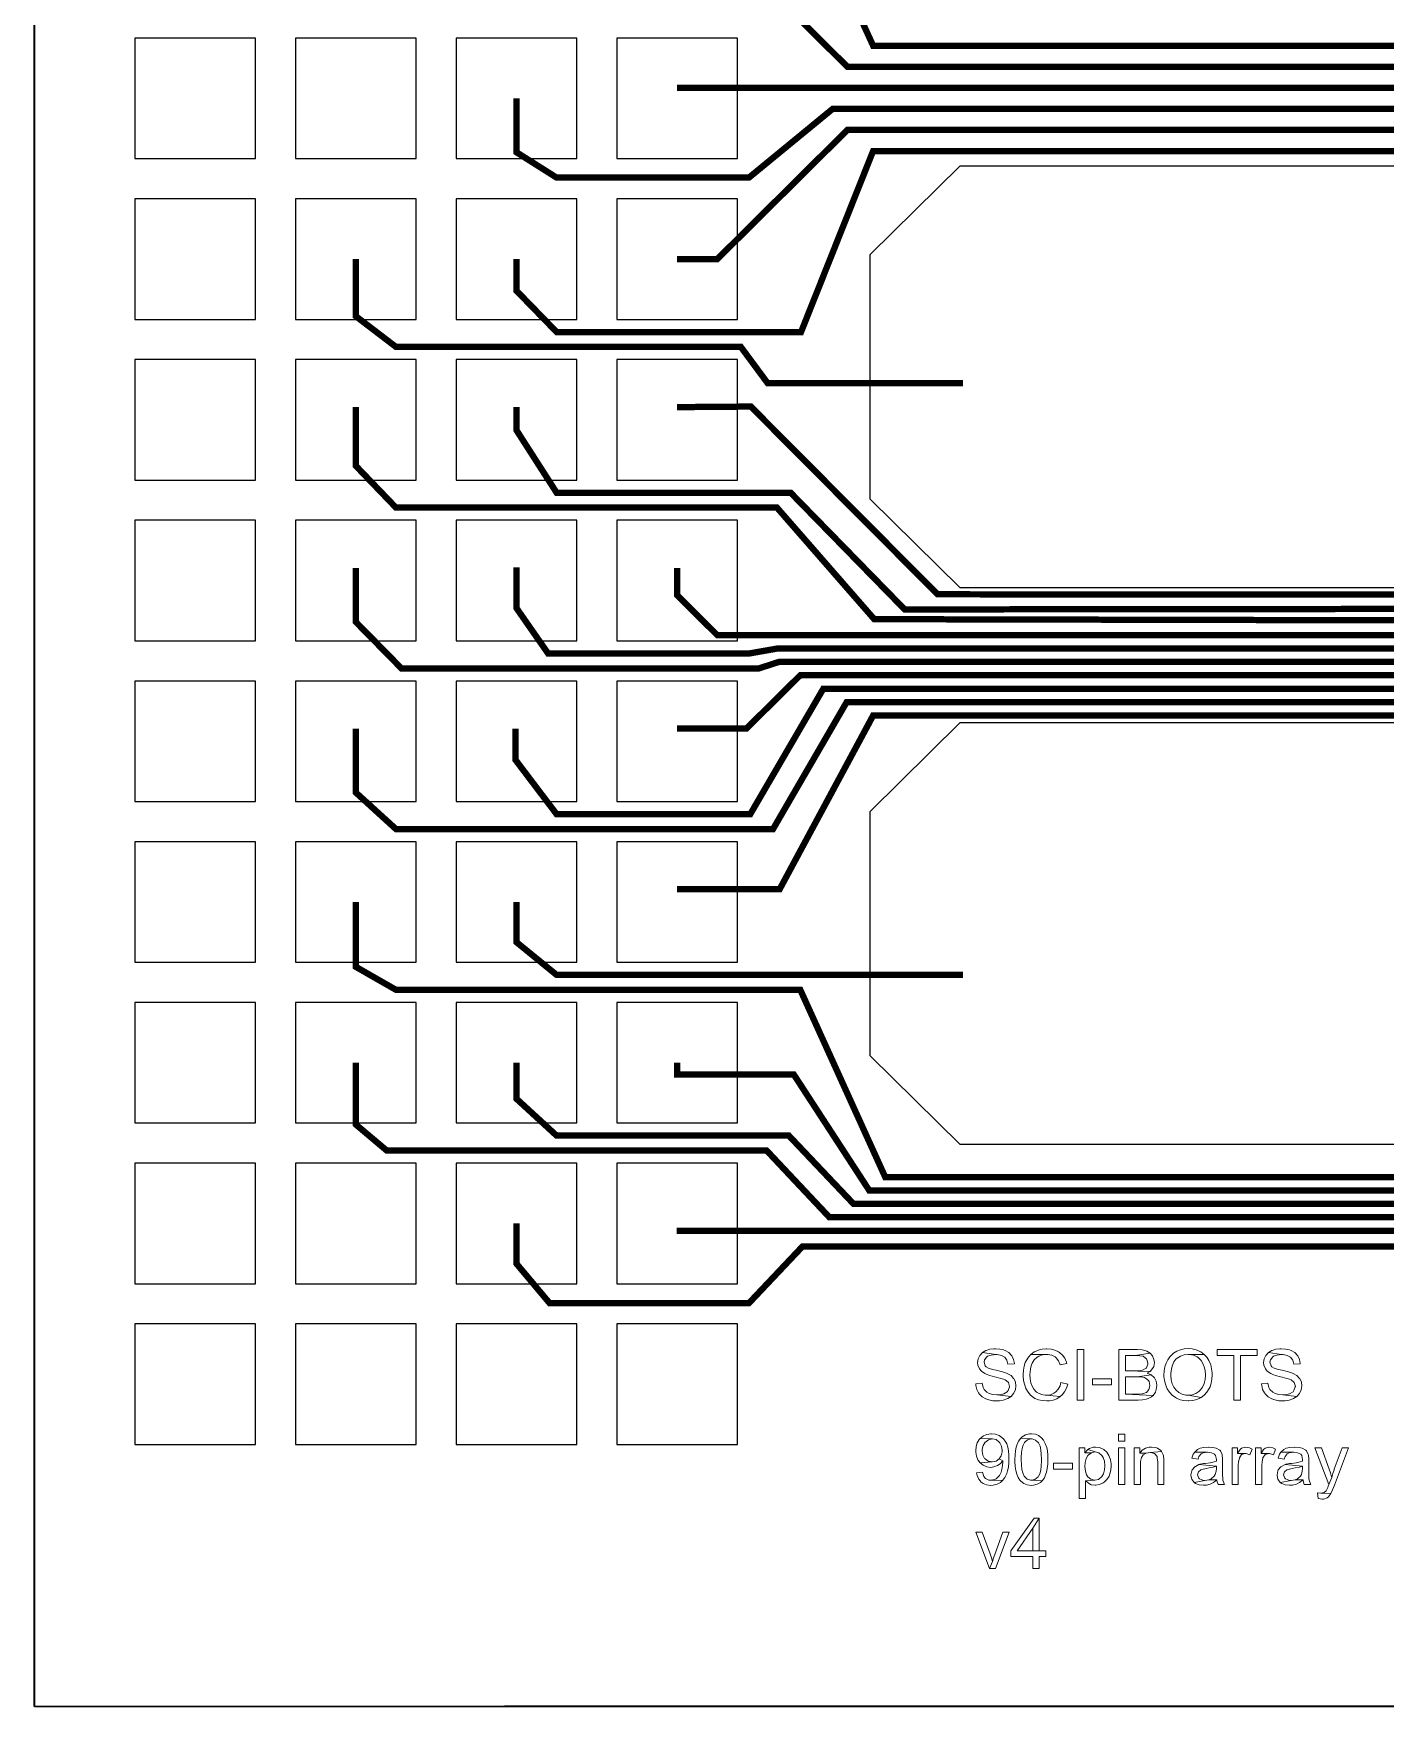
# Model space of a CAD drawing. Extents: x 190.8 to 267.1, y 124 to 174.8.
# Drawn here: x 190.84 to 212.21, y 123.95 to 150.41 of the extents above; entities that cross this region are included whole.
import ezdxf

# ---------------------------------------------------------------- set-up
doc = ezdxf.new("R2010")
doc.units = 0
doc.header["$MEASUREMENT"] = 0

msp = doc.modelspace()

# ---------------------------------------------------------------- linework, layer by layer
for points, const_width in [([(190.855, 174.781), (190.855, 123.966)], 0.03), ([(224.229, 152.575), (224.129, 152.575), (224.058, 152.504), (224.058, 151.844), (222.444, 150.213), (204.113, 150.213), (202.805, 153.073), (199.11, 153.073), (198.475, 152.421), (198.475, 151.921)], 0.1), ([(225.58, 151.618), (224.37, 151.618), (222.658, 149.88), (203.706, 149.88), (201.65, 151.921), (201.015, 151.921)], 0.1), ([(224.57, 149.393), (224.47, 149.393), (224.391, 149.47), (224.313, 149.547), (201.015, 149.547)], 0.1), ([(224.42, 148.281), (224.284, 148.281), (223.339, 149.214), (203.473, 149.214), (202.15, 148.128), (199.11, 148.128), (198.475, 148.529), (198.475, 149.381)], 0.1), ([(225.572, 147.131), (224.355, 147.131), (222.58, 148.881), (203.706, 148.881), (201.65, 146.841), (201.015, 146.841)], 0.1), ([(224.42, 146.181), (224.129, 146.181), (224.058, 146.317), (224.058, 146.937), (222.466, 148.548), (204.113, 148.548), (202.974, 145.688), (199.11, 145.688), (198.475, 146.341), (198.475, 146.841)], 0.1), ([(205.535, 144.881), (202.445, 144.881), (202.022, 145.453), (196.57, 145.453), (195.935, 145.938), (195.935, 146.841)], 0.1), ([(223.33, 144.981), (223.33, 142.146), (222.517, 141.322), (204.612, 141.304), (202.81, 143.148), (199.11, 143.148), (198.475, 144.137), (198.475, 144.501)], 0.1), ([(221.455, 144.981), (221.455, 141.534), (205.132, 141.543), (202.18, 144.51), (201.015, 144.501)], 0.1), ([(224.148, 143.78), (224.048, 143.78), (223.729, 143.46), (223.729, 142.127), (222.718, 141.11), (204.131, 141.15), (202.593, 142.913), (196.57, 142.913), (195.935, 143.574), (195.935, 144.501)], 0.1), ([(224.158, 143.534), (224.058, 143.534), (223.953, 143.428), (223.953, 141.974), (222.86, 140.898), (201.65, 140.898), (201.015, 141.53), (201.015, 141.961)], 0.1), ([(225.58, 142.831), (224.37, 142.831), (224.263, 142.724), (224.263, 141.974), (222.965, 140.686), (202.598, 140.686), (202.155, 140.608), (198.975, 140.608), (198.475, 141.326), (198.475, 141.971)], 0.1), ([(224.384, 141.681), (224.284, 141.681), (223.065, 140.475), (202.626, 140.475), (202.31, 140.373), (196.656, 140.373), (195.935, 141.107), (195.935, 141.961)], 0.1), ([(225.572, 140.581), (224.355, 140.581), (224.035, 140.263), (202.961, 140.263), (202.11, 139.421), (201.015, 139.421)], 0.1), ([(224.419, 139.481), (224.319, 139.481), (223.717, 140.051), (203.326, 140.051), (202.171, 138.068), (199.11, 138.068), (198.46, 138.926), (198.46, 139.421)], 0.1), ([(225.572, 138.331), (224.355, 138.331), (222.86, 139.839), (203.695, 139.839), (202.531, 137.833), (196.57, 137.833), (195.935, 138.411), (195.935, 139.421)], 0.1), ([(224.244, 137.386), (224.144, 137.386), (223.976, 137.554), (223.976, 138.091), (222.447, 139.627), (204.113, 139.627), (202.635, 136.881), (201.015, 136.881)], 0.1), ([(221.455, 136.181), (221.455, 132.334), (204.304, 132.334), (202.962, 135.293), (196.57, 135.293), (195.935, 135.656), (195.935, 136.681)], 0.1), ([(198.475, 136.681), (198.475, 136.046), (199.11, 135.528), (205.535, 135.528)], 0.1), ([(223.345, 135.881), (223.345, 132.946), (222.532, 132.122), (204.052, 132.122), (202.858, 133.956), (201.015, 133.956), (201.015, 134.141)], 0.1), ([(224.26, 134.62), (224.063, 134.62), (223.744, 134.3), (223.744, 132.927), (222.733, 131.91), (203.803, 131.91), (202.781, 132.988), (199.11, 132.988), (198.475, 133.571), (198.475, 134.141)], 0.1), ([(224.365, 134.334), (224.033, 134.334), (223.928, 134.228), (223.928, 132.814), (222.835, 131.698), (203.422, 131.698), (202.43, 132.753), (196.424, 132.753), (195.935, 133.165), (195.935, 134.141)], 0.1), ([(225.572, 133.63), (224.265, 133.63), (224.158, 133.524), (224.158, 132.734), (222.94, 131.486), (201.007, 131.486)], 0.1), ([(227.692, 133.316), (225.05, 131.236), (202.996, 131.236), (202.15, 130.341), (198.999, 130.341), (198.475, 130.965), (198.475, 131.6)], 0.1), ([(190.855, 123.966), (267.055, 123.981)], 0.03)]:
    msp.add_lwpolyline(points, dxfattribs=dict(const_width=const_width))
for points in [[(192.442, 148.428), (194.347, 148.428), (194.347, 150.333), (192.442, 150.333)], [(194.982, 148.428), (196.887, 148.428), (196.887, 150.333), (194.982, 150.333)], [(197.522, 148.428), (199.427, 148.428), (199.427, 150.333), (197.522, 150.333)], [(200.062, 148.428), (201.967, 148.428), (201.967, 150.333), (200.062, 150.333)], [(220.49, 143.811), (220.49, 141.646), (205.49, 141.646), (204.068, 143.048), (204.068, 146.913), (205.49, 148.316), (220.49, 148.316), (220.49, 146.151), (217.725, 146.151), (217.725, 143.811)], [(192.442, 145.888), (194.347, 145.888), (194.347, 147.793), (192.442, 147.793)], [(194.982, 145.888), (196.887, 145.888), (196.887, 147.793), (194.982, 147.793)], [(197.522, 145.888), (199.427, 145.888), (199.427, 147.793), (197.522, 147.793)], [(200.062, 145.888), (201.967, 145.888), (201.967, 147.793), (200.062, 147.793)], [(192.442, 143.348), (194.347, 143.348), (194.347, 145.253), (192.442, 145.253)], [(194.982, 143.348), (196.887, 143.348), (196.887, 145.253), (194.982, 145.253)], [(197.522, 143.348), (199.427, 143.348), (199.427, 145.253), (197.522, 145.253)], [(200.062, 143.348), (201.967, 143.348), (201.967, 145.253), (200.062, 145.253)], [(192.442, 140.808), (194.347, 140.808), (194.347, 142.713), (192.442, 142.713)], [(194.982, 140.808), (196.887, 140.808), (196.887, 142.713), (194.982, 142.713)], [(197.522, 140.808), (199.427, 140.808), (199.427, 142.713), (197.522, 142.713)], [(200.062, 140.808), (201.967, 140.808), (201.967, 142.713), (200.062, 142.713)], [(192.442, 138.268), (194.347, 138.268), (194.347, 140.173), (192.442, 140.173)], [(194.982, 138.268), (196.887, 138.268), (196.887, 140.173), (194.982, 140.173)], [(197.522, 138.268), (199.427, 138.268), (199.427, 140.173), (197.522, 140.173)], [(200.062, 138.268), (201.967, 138.268), (201.967, 140.173), (200.062, 140.173)], [(220.49, 135.011), (220.49, 132.846), (205.49, 132.846), (204.068, 134.248), (204.068, 138.113), (205.49, 139.516), (220.49, 139.516), (220.49, 137.351), (217.725, 137.351), (217.725, 135.011)], [(192.442, 135.728), (194.347, 135.728), (194.347, 137.633), (192.442, 137.633)], [(194.982, 135.728), (196.887, 135.728), (196.887, 137.633), (194.982, 137.633)], [(197.522, 135.728), (199.427, 135.728), (199.427, 137.633), (197.522, 137.633)], [(200.062, 135.728), (201.967, 135.728), (201.967, 137.633), (200.062, 137.633)], [(192.442, 133.188), (194.347, 133.188), (194.347, 135.093), (192.442, 135.093)], [(194.982, 133.188), (196.887, 133.188), (196.887, 135.093), (194.982, 135.093)], [(197.522, 133.188), (199.427, 133.188), (199.427, 135.093), (197.522, 135.093)], [(200.062, 133.188), (201.967, 133.188), (201.967, 135.093), (200.062, 135.093)], [(192.442, 130.648), (194.347, 130.648), (194.347, 132.553), (192.442, 132.553)], [(194.982, 130.648), (196.887, 130.648), (196.887, 132.553), (194.982, 132.553)], [(197.522, 130.648), (199.427, 130.648), (199.427, 132.553), (197.522, 132.553)], [(200.062, 130.648), (201.967, 130.648), (201.967, 132.553), (200.062, 132.553)], [(192.442, 128.108), (194.347, 128.108), (194.347, 130.013), (192.442, 130.013)], [(194.982, 128.108), (196.887, 128.108), (196.887, 130.013), (194.982, 130.013)], [(197.522, 128.108), (199.427, 128.108), (199.427, 130.013), (197.522, 130.013)], [(200.062, 128.108), (201.967, 128.108), (201.967, 130.013), (200.062, 130.013)]]:
    msp.add_lwpolyline(points, close=True)
at = {"lineweight": 0}
for points in [[(205.841, 129.559), (205.8, 129.514), (205.775, 129.463), (205.765, 129.401), (205.77, 129.359), (205.794, 129.302), (205.824, 129.265), (205.879, 129.228), (205.901, 129.217), (205.957, 129.198), (206.033, 129.178), (206.06, 129.171), (206.132, 129.152), (206.175, 129.138), (206.2, 129.128), (206.247, 129.091), (206.251, 129.085), (206.268, 129.026), (206.268, 129.016), (206.246, 128.958), (206.232, 128.942), (206.177, 128.908), (206.136, 128.896), (206.07, 128.89), (206.294, 128.868), (206.334, 128.915), (206.334, 128.915), (206.362, 128.973), (206.37, 129.034), (206.363, 129.092), (206.337, 129.148), (206.334, 129.152), (206.293, 129.195), (206.234, 129.23), (206.198, 129.243), (206.138, 129.261), (206.058, 129.281), (205.999, 129.295), (205.935, 129.316), (205.899, 129.337), (205.886, 129.35), (205.867, 129.408), (205.873, 129.443), (205.911, 129.493), (205.924, 129.502), (205.978, 129.521), (206.051, 129.528)], [(206.047, 129.621), (206.023, 129.62), (205.959, 129.612), (205.9, 129.593), (205.897, 129.592), (205.841, 129.559), (206.051, 129.528), (206.076, 129.527), (206.142, 129.515), (206.19, 129.489), (206.194, 129.487), (206.228, 129.439), (206.245, 129.375), (206.346, 129.383), (206.346, 129.389), (206.334, 129.452), (206.307, 129.508), (206.302, 129.516), (206.26, 129.56), (206.203, 129.592), (206.174, 129.603), (206.114, 129.616)], [(206.609, 129.532), (206.567, 129.487), (206.532, 129.432), (206.519, 129.403), (206.499, 129.345), (206.488, 129.283), (206.484, 129.214), (206.484, 129.185), (206.491, 129.121), (206.506, 129.059), (206.526, 129), (206.53, 128.991), (206.562, 128.934), (206.602, 128.886), (206.649, 128.848), (206.672, 128.835), (206.726, 128.813), (206.788, 128.8), (206.859, 128.795), (206.899, 128.797), (206.962, 128.809), (207.019, 128.831), (207.07, 128.864), (206.85, 128.885), (206.834, 128.886), (206.773, 128.897), (206.715, 128.924), (206.696, 128.936), (206.654, 128.98), (206.622, 129.037), (206.608, 129.084), (206.597, 129.146), (206.593, 129.215), (206.594, 129.243), (206.602, 129.306), (206.618, 129.368), (206.626, 129.39), (206.659, 129.443), (206.705, 129.487), (206.733, 129.504), (206.791, 129.524), (206.859, 129.531)], [(206.861, 129.621), (206.849, 129.621), (206.785, 129.614), (206.724, 129.598), (206.668, 129.573), (206.66, 129.569), (206.609, 129.532), (206.859, 129.531), (206.875, 129.53), (206.938, 129.518), (206.991, 129.49), (207.009, 129.476), (207.044, 129.428), (207.072, 129.364), (207.176, 129.388), (207.169, 129.409), (207.142, 129.469), (207.107, 129.519), (207.062, 129.56), (207.042, 129.573), (206.988, 129.599), (206.927, 129.616)], [(207.337, 128.809), (207.337, 129.607), (207.442, 129.607), (207.442, 128.809), (207.337, 128.809)], [(208.295, 129.607), (207.995, 129.607), (207.995, 128.809), (208.299, 128.809), (208.302, 128.809), (208.371, 128.813), (208.429, 128.823), (208.462, 128.833), (208.516, 128.862), (208.538, 128.882), (208.101, 128.903), (208.101, 129.178), (208.286, 129.178), (208.508, 129.207), (208.448, 129.233), (208.492, 129.261), (208.101, 129.272), (208.101, 129.513), (208.26, 129.513), (208.495, 129.549), (208.442, 129.584), (208.424, 129.589), (208.366, 129.603)], [(208.495, 129.549), (208.26, 129.513), (208.331, 129.511), (208.382, 129.502), (208.389, 129.5), (208.437, 129.461), (208.442, 129.452), (208.455, 129.39), (208.455, 129.379), (208.435, 129.321), (208.429, 129.313), (208.374, 129.282), (208.347, 129.276), (208.274, 129.272), (208.101, 129.272), (208.492, 129.261), (208.532, 129.307), (208.549, 129.341), (208.559, 129.403), (208.553, 129.45), (208.528, 129.509)], [(209.093, 129.622), (209.033, 129.618), (208.971, 129.604), (208.915, 129.583), (208.864, 129.55), (208.818, 129.509), (208.804, 129.492), (208.77, 129.445), (208.745, 129.392), (208.726, 129.334), (208.715, 129.269), (208.711, 129.198), (208.711, 129.183), (208.718, 129.119), (208.733, 129.058), (208.756, 128.998), (208.763, 128.986), (208.798, 128.933), (208.84, 128.887), (208.891, 128.85), (208.909, 128.839), (208.966, 128.815), (209.027, 128.8), (209.093, 128.795), (209.105, 128.795), (209.168, 128.802), (209.228, 128.819), (209.286, 128.845), (209.299, 128.852), (209.092, 128.885), (209.059, 128.887), (209, 128.901), (208.946, 128.929), (208.898, 128.969), (208.865, 129.012), (208.84, 129.065), (208.825, 129.127), (208.82, 129.196), (208.821, 129.231), (208.828, 129.302), (208.845, 129.363), (208.868, 129.414), (208.901, 129.454), (208.92, 129.471), (208.972, 129.504), (209.03, 129.524), (209.094, 129.531), (209.344, 129.532), (209.292, 129.569), (209.276, 129.578), (209.219, 129.602), (209.159, 129.617)], [(209.344, 129.532), (209.094, 129.531), (209.117, 129.53), (209.18, 129.517), (209.236, 129.49), (209.256, 129.478), (209.3, 129.434), (209.332, 129.378), (209.348, 129.336), (209.361, 129.276), (209.365, 129.208), (209.365, 129.202), (209.36, 129.132), (209.345, 129.069), (209.321, 129.015), (209.288, 128.97), (209.264, 128.946), (209.213, 128.913), (209.157, 128.892), (209.092, 128.885), (209.299, 128.852), (209.349, 128.889), (209.391, 128.934), (209.425, 128.99), (209.439, 129.02), (209.459, 129.078), (209.47, 129.14), (209.474, 129.207), (209.473, 129.239), (209.465, 129.304), (209.451, 129.365), (209.428, 129.422), (209.421, 129.434), (209.387, 129.487)], [(210.182, 129.607), (209.55, 129.607), (209.55, 129.513), (209.813, 129.513), (209.813, 128.809), (209.919, 128.809), (209.919, 129.513), (210.182, 129.513)], [(210.361, 129.559), (210.32, 129.514), (210.295, 129.463), (210.285, 129.401), (210.289, 129.359), (210.314, 129.302), (210.344, 129.265), (210.398, 129.228), (210.42, 129.217), (210.476, 129.198), (210.552, 129.178), (210.58, 129.171), (210.652, 129.152), (210.694, 129.138), (210.72, 129.128), (210.766, 129.091), (210.771, 129.085), (210.788, 129.026), (210.787, 129.016), (210.766, 128.958), (210.752, 128.942), (210.696, 128.908), (210.656, 128.896), (210.59, 128.89), (210.813, 128.868), (210.853, 128.915), (210.853, 128.915), (210.881, 128.973), (210.889, 129.034), (210.883, 129.092), (210.857, 129.148), (210.854, 129.152), (210.812, 129.195), (210.754, 129.23), (210.718, 129.243), (210.657, 129.261), (210.578, 129.281), (210.519, 129.295), (210.455, 129.316), (210.418, 129.337), (210.406, 129.35), (210.387, 129.408), (210.393, 129.443), (210.431, 129.493), (210.444, 129.502), (210.497, 129.521), (210.571, 129.528)], [(210.566, 129.621), (210.542, 129.62), (210.479, 129.612), (210.42, 129.593), (210.417, 129.592), (210.361, 129.559), (210.571, 129.528), (210.596, 129.527), (210.661, 129.515), (210.71, 129.489), (210.713, 129.487), (210.748, 129.439), (210.765, 129.375), (210.866, 129.383), (210.866, 129.389), (210.854, 129.452), (210.827, 129.508), (210.822, 129.516), (210.779, 129.56), (210.723, 129.592), (210.694, 129.603), (210.633, 129.616)], [(207.579, 129.048), (207.579, 129.147), (207.879, 129.147), (207.879, 129.048), (207.579, 129.048)], [(208.508, 129.207), (208.286, 129.178), (208.348, 129.175), (208.402, 129.165), (208.418, 129.158), (208.466, 129.119), (208.475, 129.102), (208.489, 129.04), (208.489, 129.034), (208.473, 128.974), (208.433, 128.929), (208.432, 128.929), (208.372, 128.907), (208.367, 128.906), (208.299, 128.903), (208.101, 128.903), (208.538, 128.882), (208.575, 128.936), (208.59, 128.977), (208.598, 129.04), (208.598, 129.043), (208.588, 129.107), (208.559, 129.161), (208.554, 129.168)], [(205.835, 129.075), (205.735, 129.066), (205.737, 129.039), (205.752, 128.978), (205.779, 128.923), (205.794, 128.902), (205.838, 128.859), (205.894, 128.827), (205.943, 128.811), (206.005, 128.799), (206.075, 128.795), (206.109, 128.797), (206.171, 128.807), (206.229, 128.827), (206.241, 128.832), (206.294, 128.868), (206.07, 128.89), (206.007, 128.896), (205.948, 128.914), (205.911, 128.934), (205.868, 128.977), (205.851, 129.009)], [(207.083, 129.089), (207.068, 129.035), (207.039, 128.98), (207, 128.937), (206.972, 128.917), (206.915, 128.893), (206.85, 128.885), (207.07, 128.864), (207.102, 128.893), (207.138, 128.94), (207.168, 128.997), (207.189, 129.062)], [(210.354, 129.075), (210.255, 129.066), (210.257, 129.039), (210.271, 128.978), (210.299, 128.923), (210.314, 128.902), (210.358, 128.859), (210.414, 128.827), (210.463, 128.811), (210.525, 128.799), (210.595, 128.795), (210.628, 128.797), (210.691, 128.807), (210.749, 128.827), (210.76, 128.832), (210.813, 128.868), (210.59, 128.89), (210.527, 128.896), (210.468, 128.914), (210.43, 128.934), (210.387, 128.977), (210.37, 129.009)], [(205.808, 128.203), (205.791, 128.184), (205.759, 128.133), (205.742, 128.074), (205.735, 128.008), (205.736, 127.986), (205.746, 127.922), (205.768, 127.865), (205.804, 127.817), (205.996, 127.832), (205.994, 127.832), (205.932, 127.845), (205.882, 127.88), (205.875, 127.888), (205.846, 127.94), (205.836, 128.004), (205.837, 128.031), (205.853, 128.092), (205.884, 128.142), (205.888, 128.146), (205.939, 128.183), (205.998, 128.196)], [(205.986, 128.277), (205.973, 128.276), (205.911, 128.267), (205.856, 128.242), (205.808, 128.203), (205.998, 128.196), (206.056, 128.184), (206.107, 128.146), (206.117, 128.132), (206.143, 128.079), (206.151, 128.013), (206.151, 127.993), (206.137, 127.929), (206.108, 127.88), (206.107, 127.88), (206.162, 127.851), (206.163, 127.831), (206.16, 127.774), (206.148, 127.711), (206.136, 127.672), (206.112, 127.618), (206.102, 127.606), (206.056, 127.563), (206.039, 127.555), (205.976, 127.543), (206.161, 127.537), (206.198, 127.587), (206.226, 127.648), (206.24, 127.691), (206.251, 127.749), (206.258, 127.815), (206.26, 127.891), (206.259, 127.937), (206.254, 128.008), (206.243, 128.066), (206.226, 128.116), (206.213, 128.144), (206.175, 128.195), (206.128, 128.235), (206.108, 128.247), (206.049, 128.269)], [(206.448, 128.209), (206.412, 128.159), (206.384, 128.097), (206.375, 128.066), (206.364, 128.009), (206.358, 127.943), (206.355, 127.869), (206.356, 127.837), (206.361, 127.762), (206.37, 127.695), (206.386, 127.636), (206.408, 127.586), (206.434, 127.545), (206.448, 127.529), (206.494, 127.492), (206.55, 127.469), (206.615, 127.461), (206.648, 127.463), (206.709, 127.479), (206.761, 127.509), (206.783, 127.531), (206.615, 127.543), (206.603, 127.543), (206.548, 127.561), (206.502, 127.608), (206.497, 127.615), (206.478, 127.657), (206.466, 127.713), (206.459, 127.784), (206.456, 127.869), (206.456, 127.903), (206.461, 127.981), (206.47, 128.046), (206.486, 128.099), (206.507, 128.139), (206.509, 128.142), (206.555, 128.182), (206.614, 128.196)], [(206.615, 128.277), (206.583, 128.275), (206.522, 128.261), (206.47, 128.23), (206.448, 128.209), (206.614, 128.196), (206.627, 128.195), (206.682, 128.176), (206.728, 128.131), (206.734, 128.123), (206.752, 128.081), (206.765, 128.025), (206.772, 127.955), (206.774, 127.869), (206.774, 127.848), (206.771, 127.765), (206.762, 127.699), (206.748, 127.646), (206.728, 127.608), (206.72, 127.596), (206.672, 127.556), (206.615, 127.543), (206.783, 127.531), (206.82, 127.58), (206.846, 127.643), (206.855, 127.672), (206.867, 127.729), (206.873, 127.795), (206.875, 127.869), (206.874, 127.941), (206.868, 128.006), (206.857, 128.058), (206.857, 128.06), (206.835, 128.123), (206.808, 128.176), (206.777, 128.214), (206.727, 128.251), (206.68, 128.269)], [(207.462, 128.054), (207.373, 128.054), (207.373, 127.254), (207.471, 127.254), (207.471, 127.535), (207.616, 127.543), (207.615, 127.543), (207.556, 127.557), (207.507, 127.597), (207.485, 127.63), (207.468, 127.688), (207.462, 127.762), (207.466, 127.824), (207.483, 127.884), (207.51, 127.932), (207.514, 127.936), (207.564, 127.976), (207.462, 127.978)], [(207.63, 128.066), (207.591, 128.064), (207.534, 128.045), (207.507, 128.026), (207.621, 127.99), (207.623, 127.99), (207.681, 127.975), (207.73, 127.935), (207.751, 127.9), (207.769, 127.842), (207.775, 127.769), (207.771, 127.705), (207.755, 127.644), (207.729, 127.599), (207.725, 127.594), (207.675, 127.556), (207.616, 127.543), (207.471, 127.535), (207.484, 127.521), (207.535, 127.483), (207.559, 127.472), (207.623, 127.462), (207.632, 127.462), (207.692, 127.473), (207.75, 127.501), (207.766, 127.51), (207.81, 127.554), (207.843, 127.609), (207.855, 127.642), (207.87, 127.703), (207.875, 127.769), (207.874, 127.799), (207.865, 127.863), (207.846, 127.921), (207.84, 127.933), (207.806, 127.987), (207.76, 128.028), (207.751, 128.035), (207.694, 128.059)], [(208.092, 128.273), (207.993, 128.273), (207.993, 128.161), (208.092, 128.161)], [(208.092, 128.054), (207.993, 128.054), (207.993, 127.475), (208.092, 127.475)], [(208.329, 128.054), (208.241, 128.054), (208.241, 127.475), (208.339, 127.475), (208.339, 127.791), (208.341, 127.839), (208.355, 127.901), (208.384, 127.942), (208.43, 127.97), (208.329, 127.971)], [(208.512, 128.066), (208.479, 128.065), (208.419, 128.049), (208.369, 128.017), (208.329, 127.971), (208.43, 127.97), (208.492, 127.982), (208.674, 127.999), (208.662, 128.013), (208.608, 128.048), (208.577, 128.059)], [(209.414, 128.066), (209.408, 128.066), (209.341, 128.062), (209.283, 128.047), (209.242, 128.027), (209.197, 127.988), (209.4, 127.986), (209.462, 127.978), (209.512, 127.953), (209.526, 127.933), (209.539, 127.868), (209.539, 127.842), (209.503, 127.832), (209.441, 127.819), (209.364, 127.809), (209.334, 127.805), (209.277, 127.794), (209.263, 127.79), (209.539, 127.765), (209.539, 127.73), (209.537, 127.687), (209.523, 127.632), (209.507, 127.605), (209.459, 127.564), (209.421, 127.549), (209.547, 127.547), (209.549, 127.535), (209.566, 127.475), (209.668, 127.475), (209.664, 127.485), (209.644, 127.545), (209.641, 127.57), (209.639, 127.63), (209.638, 127.717), (209.638, 127.849), (209.637, 127.883), (209.633, 127.939), (209.63, 127.95), (209.603, 128.006), (209.592, 128.016), (209.534, 128.049), (209.484, 128.062)], [(209.876, 128.054), (209.788, 128.054), (209.788, 127.475), (209.886, 127.475), (209.886, 127.778), (209.89, 127.832), (209.903, 127.893), (209.904, 127.896), (209.939, 127.947), (209.997, 127.965), (209.876, 127.966)], [(210.002, 128.066), (209.998, 128.066), (209.939, 128.047), (209.917, 128.026), (209.876, 127.966), (209.997, 127.965), (210.009, 127.965), (210.069, 127.944), (210.103, 128.035), (210.061, 128.056)], [(210.248, 128.054), (210.16, 128.054), (210.16, 127.475), (210.258, 127.475), (210.258, 127.778), (210.261, 127.832), (210.274, 127.893), (210.275, 127.896), (210.311, 127.947), (210.368, 127.965), (210.248, 127.966)], [(210.373, 128.066), (210.37, 128.066), (210.311, 128.047), (210.287, 128.026), (210.248, 127.966), (210.368, 127.965), (210.379, 127.965), (210.44, 127.944), (210.474, 128.035), (210.432, 128.056)], [(210.776, 128.066), (210.77, 128.066), (210.703, 128.062), (210.645, 128.047), (210.604, 128.027), (210.559, 127.988), (210.762, 127.986), (210.824, 127.978), (210.874, 127.953), (210.888, 127.933), (210.901, 127.868), (210.901, 127.842), (210.864, 127.832), (210.803, 127.819), (210.726, 127.809), (210.696, 127.805), (210.639, 127.794), (210.626, 127.79), (210.901, 127.765), (210.901, 127.73), (210.898, 127.687), (210.885, 127.632), (210.869, 127.605), (210.82, 127.564), (210.783, 127.549), (210.909, 127.547), (210.91, 127.535), (210.929, 127.475), (211.031, 127.475), (211.026, 127.485), (211.006, 127.545), (211.003, 127.57), (211, 127.63), (211, 127.717), (211, 127.849), (210.999, 127.883), (210.995, 127.939), (210.992, 127.95), (210.964, 128.006), (210.953, 128.016), (210.896, 128.049), (210.846, 128.062)], [(211.201, 128.054), (211.096, 128.054), (211.315, 127.474), (211.364, 127.585), (211.36, 127.597), (211.342, 127.66), (211.322, 127.718)], [(211.626, 128.054), (211.528, 128.054), (211.404, 127.716), (211.401, 127.708), (211.381, 127.647), (211.364, 127.585), (211.315, 127.474), (211.306, 127.451), (211.299, 127.43), (211.277, 127.377), (211.244, 127.347), (211.192, 127.336), (211.35, 127.334), (211.354, 127.342), (211.377, 127.392), (211.405, 127.465)], [(206.107, 127.88), (206.057, 127.845), (205.996, 127.832), (205.804, 127.817), (205.805, 127.817), (205.853, 127.778), (205.909, 127.754), (205.971, 127.746), (206.023, 127.752), (206.082, 127.775), (206.121, 127.804), (206.162, 127.851)], [(206.964, 127.715), (206.964, 127.813), (207.265, 127.813), (207.265, 127.715), (206.964, 127.715)], [(207.507, 128.026), (207.462, 127.978), (207.564, 127.976), (207.621, 127.99)], [(208.674, 127.999), (208.492, 127.982), (208.5, 127.981), (208.56, 127.965), (208.56, 127.965), (208.601, 127.917), (208.606, 127.897), (208.612, 127.827), (208.612, 127.475), (208.71, 127.475), (208.71, 127.831), (208.709, 127.871), (208.704, 127.926), (208.701, 127.942)], [(209.263, 127.79), (209.207, 127.762), (209.197, 127.755), (209.157, 127.706), (209.149, 127.69), (209.137, 127.628), (209.137, 127.618), (209.151, 127.559), (209.188, 127.509), (209.358, 127.539), (209.324, 127.542), (209.271, 127.565), (209.262, 127.574), (209.241, 127.63), (209.255, 127.677), (209.293, 127.709), (209.31, 127.714), (209.379, 127.728), (209.423, 127.736), (209.489, 127.75), (209.539, 127.765)], [(209.197, 127.988), (209.174, 127.953), (209.154, 127.889), (209.25, 127.875), (209.263, 127.916), (209.298, 127.962), (209.331, 127.977), (209.4, 127.986)], [(210.626, 127.79), (210.569, 127.762), (210.559, 127.755), (210.518, 127.706), (210.511, 127.69), (210.498, 127.628), (210.499, 127.618), (210.513, 127.559), (210.55, 127.509), (210.72, 127.539), (210.685, 127.542), (210.633, 127.565), (210.624, 127.574), (210.603, 127.63), (210.617, 127.677), (210.655, 127.709), (210.672, 127.714), (210.74, 127.728), (210.785, 127.736), (210.851, 127.75), (210.901, 127.765)], [(210.559, 127.988), (210.536, 127.953), (210.516, 127.889), (210.611, 127.875), (210.626, 127.916), (210.66, 127.962), (210.692, 127.977), (210.762, 127.986)], [(205.844, 127.668), (205.75, 127.66), (205.759, 127.616), (205.783, 127.559), (205.821, 127.514), (205.852, 127.492), (205.908, 127.469), (205.974, 127.461), (206.013, 127.464), (206.074, 127.48), (206.128, 127.509), (206.161, 127.537), (205.976, 127.543), (205.944, 127.546), (205.89, 127.572), (205.865, 127.604)], [(209.421, 127.549), (209.358, 127.539), (209.188, 127.509), (209.21, 127.492), (209.265, 127.47), (209.334, 127.462), (209.382, 127.465), (209.443, 127.481), (209.492, 127.507), (209.547, 127.547)], [(210.783, 127.549), (210.72, 127.539), (210.55, 127.509), (210.573, 127.492), (210.628, 127.47), (210.696, 127.462), (210.743, 127.465), (210.804, 127.481), (210.854, 127.507), (210.909, 127.547)], [(211.137, 127.345), (211.147, 127.253), (211.148, 127.253), (211.21, 127.241), (211.234, 127.242), (211.291, 127.263), (211.312, 127.281), (211.35, 127.334), (211.192, 127.336)], [(205.839, 126.723), (205.735, 126.723), (205.955, 126.145), (206, 126.26), (205.983, 126.317), (205.962, 126.377)], [(206.266, 126.723), (206.165, 126.723), (206.036, 126.37), (206.017, 126.317), (206, 126.26), (205.955, 126.145), (206.047, 126.145)], [(206.736, 126.944), (206.657, 126.944), (206.292, 126.426), (206.292, 126.337), (206.638, 126.337), (206.638, 126.145), (206.736, 126.145), (206.736, 126.337), (206.844, 126.337), (206.844, 126.426), (206.736, 126.426), (206.389, 126.426), (206.638, 126.786)], [(206.736, 126.944), (206.638, 126.786), (206.638, 126.426), (206.389, 126.426), (206.736, 126.426)]]:
    msp.add_lwpolyline(points, close=True, dxfattribs=at)

doc.saveas('drawing.dxf')
